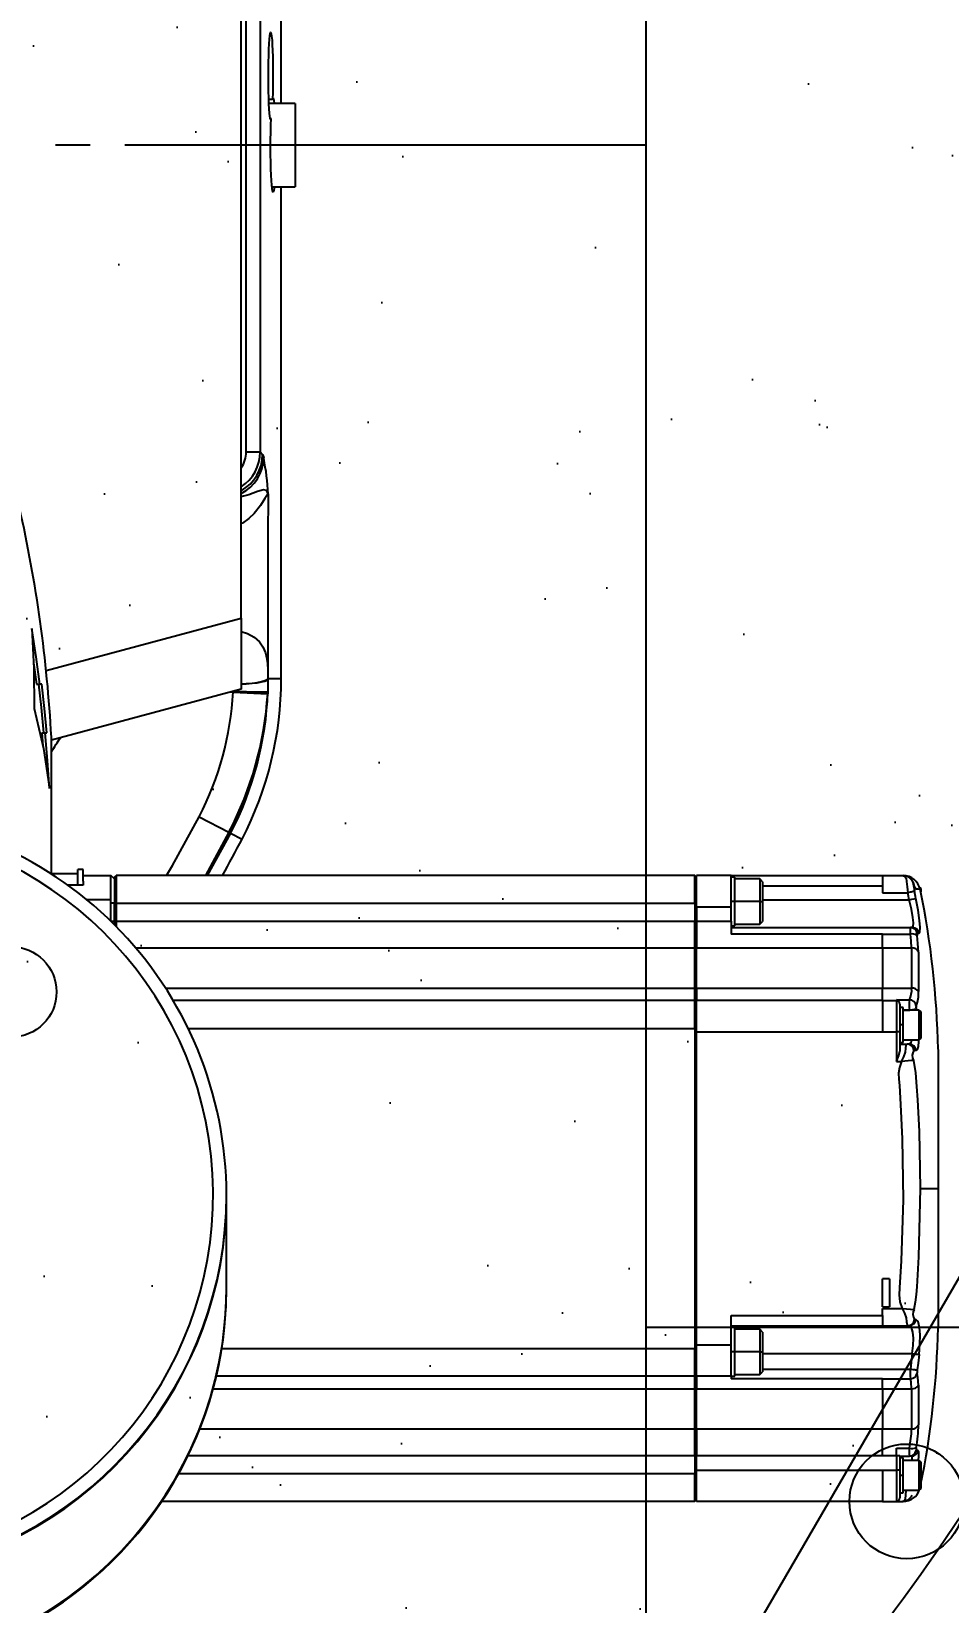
# Model space of a CAD drawing. Header units: millimetres. Extents: x -383313 to -161684, y -117025 to 99224.
# Drawn here: x -344177.5 to -343913.6, y -6150.5 to -5698.7 of the extents above; entities that cross this region are included whole.
import ezdxf
from ezdxf import colors
from ezdxf.entities.mleader import LeaderData, LeaderLine
from ezdxf.math import Vec2, Vec3

# ---------------------------------------------------------------- set-up
doc = ezdxf.new("R2010")
doc.units = ezdxf.units.MM
doc.header["$MEASUREMENT"] = 0
doc.linetypes.add('ESKD_shtrihpunktir', pattern=[18, 15, -1, 1, -1])
doc.layers.get('Defpoints').update_dxf_attribs({"color": 31})
doc.layers.add('001__КОНСТРУКТИВ__размеры внутр.', color=7, linetype='Continuous')
doc.layers.add('Робот', color=30, linetype='Continuous')
doc.styles.add('PSTUDIO', font='arial.ttf')
doc.dimstyles.new('PS_TICK', dxfattribs={"dimscale": 100, "dimtxt": 2.5, "dimasz": 1, "dimexe": 2, "dimexo": 2, "dimgap": 1, "dimtad": 1, "dimdec": 0, "dimzin": 0, "dimdsep": 46, "dimtxsty": 'PSTUDIO', "dimblk": 'ARCHTICK', "dimcen": 2, "dimdle": 1.5, "dimse1": 1, "dimse2": 1, "dimadec": 0, "dimazin": 0, "dimtfac": 1, "dimtdec": 0, "dimtix": 1, "dimtmove": 1, "dimatfit": 3, "dimldrblk": 'ARCHTICK', "dimfxl": 1, "dimtolj": 1, "dimtzin": 0, "dimarcsym": 0})

# ---------------------------------------------------------------- blocks, each defined once
blk = doc.blocks.new('ККМ-2.2.00.00.00 Пьедестал')
at = {"color": 140}
for p, q in [((340, 105), (340, 0)), ((485, 0), (-485, 0))]:
    blk.add_line(p, q, dxfattribs=at)
at = {"color": 1, "linetype": 'ESKD_shtrihpunktir', "ltscale": 10}
blk.add_line((0, 0), (0, -1000), dxfattribs=at)
at = {"color": 140}
for centre, radius in [((390, 75), 16.5), ((243.5, -182.66), 13)]:
    blk.add_circle(centre, radius, dxfattribs=at)
blk = doc.blocks.new('Робот ABB IRB660_3.15 (сверху)')
at = {"layer": 'Робот', "color": 30}
for p, q in [((-573.68, 390), (-574.22, 389.9)), ((-573.49, 390), (-573.89, 390)), ((-572, 390), (-573.49, 390)), ((-573, 381), (-573, 389)), ((-568, 390), (-572, 390)), ((-572, 381), (-572, 390)), ((-568, 390), (-514.5, 390)), ((-568, 381), (-568, 390)), ((-514.5, 390), (-514.5, 381)), ((-514.5, 389.5), (-514, 390)), ((-514, 390), (-514, 382)), ((-514, 390), (-360.63, 390)), ((-579, 386.25), (-578.5, 386.75)), ((-579, 378.75), (-579, 386.25)), ((-578.5, 378.25), (-578.5, 386.75)), ((-574, 386.75), (-578.5, 386.75)), ((-573, 387.5), (-574, 387.5)), ((-574, 387.5), (-574, 382.5)), ((-574, 382.5), (-574, 377.5)), ((-574, 382.5), (-573, 382.5)), ((-573, 376.84), (-573, 381)), ((-573, 381), (-572, 381)), ((-568, 381), (-572, 381)), ((-572, 376.84), (-572, 381)), ((-514.5, 381), (-568, 381)), ((-514, 382), (-514.5, 382)), ((-514.5, 381), (-514.5, 376.84)), ((-514, 376.84), (-514, 382)), ((-365.52, 382), (-514, 382)), ((-578.5, 378.25), (-579, 378.75)), ((-578.5, 378.25), (-574, 378.25)), ((-576.34, 377), (-575.75, 377)), ((-573, 377), (-575.75, 377)), ((-574, 377.5), (-573, 377.5)), ((-572, 376.84), (-573, 376.84)), ((-572, 376.84), (-572, 374.65)), ((-568, 376.84), (-572, 376.84)), ((-568, 376.84), (-568, 369.15)), ((-514.5, 376.84), (-568, 376.84)), ((-514.5, 369.15), (-514.5, 376.84)), ((-514.5, 376.84), (-514, 376.84)), ((-514, 376.84), (-514, 369.15)), ((-368.2, 376.84), (-514, 376.84)), ((-572, 374.65), (-575.77, 374.65)), ((-578.35, 356.59), (-578.35, 367.94)), ((-576.39, 357.6), (-576.39, 369.15)), ((-568, 369.15), (-576.39, 369.15)), ((-568, 357.6), (-568, 369.15)), ((-514.5, 369.15), (-568, 369.15)), ((-514.5, 369.15), (-514.5, 357.6)), ((-514.5, 368.77), (-514, 369.15)), ((-514, 369.15), (-514, 357.6)), ((-371.58, 369.15), (-514, 369.15)), ((-568, 357.6), (-576.39, 357.6)), ((-568, 357.6), (-568, 354.72)), ((-514.5, 357.6), (-568, 357.6)), ((-514.5, 354), (-514.5, 357.6)), ((-514, 357.6), (-514.5, 357.28)), ((-514, 357.6), (-514, 354)), ((-375.41, 357.6), (-514, 357.6)), ((-568, 354.72), (-576.04, 354.72)), ((-568, 354.72), (-524.5, 354.72)), ((-532.7, 353.5), (-533.5, 352.7)), ((-533.5, 347), (-533.5, 352.7)), ((-525.5, 353.5), (-532.7, 353.5)), ((-532.7, 347), (-532.7, 353.5)), ((-524.5, 354), (-525.5, 354)), ((-525.5, 354), (-525.5, 347)), ((-524.5, 354), (-524.5, 354.72)), ((-524.5, 354), (-514.5, 354)), ((-524.5, 354), (-524.5, 348.28)), ((-514.5, 353.5), (-514, 354)), ((-514.5, 354), (-514.5, 345)), ((-514, 354), (-514, 346)), ((-514, 354), (-376.32, 354)), ((-533.5, 351.93), (-576.04, 351.93)), ((-524.5, 348.28), (-524.5, 345)), ((-533.5, 347.5), (-576.59, 347.5)), ((-533.5, 341.3), (-533.5, 347)), ((-532.7, 347), (-533.5, 347)), ((-532.7, 340.5), (-532.7, 347)), ((-532.7, 347), (-525.5, 347)), ((-525.5, 347), (-525.5, 340)), ((-525.5, 347), (-524.5, 347)), ((-524.5, 345), (-524.5, 336.5)), ((-514.5, 345), (-524.5, 345)), ((-514.5, 346), (-514, 346)), ((-514.5, 345), (-514.5, 255)), ((-514, 254), (-514, 346)), ((-377.9, 346), (-514, 346)), ((-584, 300), (-584, 340)), ((-575.28, 339.5), (-575.7, 339.5)), ((-568, 339.5), (-575.28, 339.5)), ((-524.5, 339.5), (-568, 339.5)), ((-568, 336.5), (-568, 339.5)), ((-533.5, 341.3), (-532.7, 340.5)), ((-532.7, 340.5), (-525.5, 340.5)), ((-525.5, 340), (-524.5, 340)), ((-568, 334.5), (-573.68, 334.5)), ((-568, 336.5), (-568, 334.5)), ((-524.5, 336.5), (-568, 336.5)), ((-570, 326), (-570, 334)), ((-568, 334), (-570, 334)), ((-568, 334), (-568, 326)), ((-570, 326), (-568, 326)), ((-379.25, 328.82), (-379.25, 328.68)), ((-379.25, 328.52), (-379.25, 302.24)), ((-584, 260), (-584, 300)), ((-578.86, 300), (-584, 300)), ((-379.25, 302.09), (-379.25, 301.96)), ((-572, 263.5), (-573.49, 263.5)), ((-572, 255), (-572, 263.5)), ((-575.72, 258.5), (-575.08, 258.5)), ((-573, 258.5), (-575.08, 258.5)), ((-573, 258), (-574, 258)), ((-574, 258), (-574, 253)), ((-573, 255), (-573, 260.5)), ((-579, 256.75), (-578.5, 257.25)), ((-579, 249.25), (-579, 256.75)), ((-578.5, 248.75), (-578.5, 257.25)), ((-574, 257.25), (-578.5, 257.25)), ((-573, 247), (-573, 255)), ((-573, 255), (-572, 255)), ((-568, 255), (-572, 255)), ((-572, 246), (-572, 255)), ((-514.5, 255), (-568, 255)), ((-568, 246), (-568, 255)), ((-514.5, 255), (-514.5, 246)), ((-514, 254), (-514.5, 254)), ((-514, 254), (-514, 246)), ((-368.23, 254), (-514, 254)), ((-578.5, 248.75), (-579, 249.25)), ((-578.5, 248.75), (-574, 248.75)), ((-577.74, 248.75), (-577.7, 248.43)), ((-575.76, 248.75), (-575.75, 248.69)), ((-574, 248.69), (-575.75, 248.69)), ((-574, 253), (-574, 248)), ((-574, 253), (-573, 253)), ((-572, 245.76), (-575.77, 245.76)), ((-574, 248), (-573, 248)), ((-573, 247), (-573, 246.99)), ((-568, 246), (-572, 246)), ((-572, 246), (-572, 245.76)), ((-568, 246), (-514.5, 246)), ((-568, 246), (-568, 242.4)), ((-514.5, 246.5), (-514, 246)), ((-514.5, 242.4), (-514.5, 246)), ((-514, 246), (-363.93, 246)), ((-514, 246), (-514, 242.4)), ((-578.35, 232.06), (-578.35, 243.41)), ((-568, 242.4), (-576.39, 242.4)), ((-576.39, 230.85), (-576.39, 242.4)), ((-514.5, 242.4), (-568, 242.4)), ((-568, 230.85), (-568, 242.4)), ((-514.5, 242.72), (-514, 242.4)), ((-514.5, 242.4), (-514.5, 230.85)), ((-514, 242.4), (-514, 230.85)), ((-361.7, 242.4), (-514, 242.4)), ((-568, 230.85), (-576.39, 230.85)), ((-514.5, 230.85), (-568, 230.85)), ((-568, 230.85), (-568, 226.88)), ((-514, 230.85), (-514.5, 231.23)), ((-514.5, 223.16), (-514.5, 230.85)), ((-514, 230.85), (-514, 223.16)), ((-353.13, 230.85), (-514, 230.85)), ((-568, 226.88), (-576.04, 226.88)), ((-568, 226.88), (-524.5, 226.88)), ((-524.5, 223.16), (-524.5, 226.88)), ((-576.59, 225), (-576.04, 225)), ((-524.5, 225), (-576.04, 225)), ((-532.7, 224), (-533.5, 223.2)), ((-533.5, 217.5), (-533.5, 223.2)), ((-525.5, 224), (-532.7, 224)), ((-532.7, 217.5), (-532.7, 224)), ((-524.5, 224.5), (-525.5, 224.5)), ((-525.5, 224.5), (-525.5, 217.5)), ((-524.5, 223.16), (-524.5, 219)), ((-514.5, 223.16), (-524.5, 223.16)), ((-514.5, 219), (-514.5, 223.16)), ((-514.5, 223.16), (-514, 223.16)), ((-514, 218), (-514, 223.16)), ((-347.5, 223.16), (-514, 223.16)), ((-347.5, 223.16), (-347.5, 224.71)), ((-347.5, 218), (-347.5, 223.16)), ((-347.5, 223.16), (-347, 223.16)), ((-347, 223.16), (-347, 224.21)), ((-347, 223.16), (-347, 218)), ((-346, 223.16), (-347, 223.16)), ((-346, 223.16), (-346, 216.93)), ((-533.5, 217), (-575.7, 217)), ((-533.5, 211.8), (-533.5, 217.5)), ((-532.7, 217.5), (-533.5, 217.5)), ((-532.7, 211), (-532.7, 217.5)), ((-532.7, 217.5), (-525.5, 217.5)), ((-525.5, 217.5), (-525.5, 210.5)), ((-525.5, 217.5), (-524.5, 217.5)), ((-524.5, 219), (-524.5, 218.2)), ((-514.5, 219), (-524.5, 219)), ((-524.5, 218.2), (-524.5, 217.5)), ((-524.5, 217.5), (-524.5, 210.62)), ((-514.5, 219), (-514.5, 210)), ((-514.5, 218), (-514, 218)), ((-514, 218), (-514, 210)), ((-347.5, 218), (-514, 218)), ((-347.5, 210), (-347.5, 218)), ((-347, 218), (-347.5, 218)), ((-347, 210.5), (-347, 218)), ((-347, 218), (-346, 218)), ((-346, 216.93), (-346, 210)), ((-338.96, 216.93), (-346, 216.93)), ((-579, 213.75), (-579, 214.67)), ((-578.5, 213.25), (-579, 213.75)), ((-576.74, 211.83), (-577.08, 212.74)), ((-568, 215), (-575.28, 215)), ((-568, 213), (-568, 215)), ((-568, 210), (-568, 213)), ((-533.5, 213), (-568, 213)), ((-338, 211.63), (-338, 212.82)), ((-338, 212.82), (-333.6, 212.82)), ((-338, 212.75), (-333.51, 212.75)), ((-336.5, 212.75), (-336.5, 208.3)), ((-573.89, 210), (-573.93, 210)), ((-568, 210), (-573.68, 210)), ((-524.5, 210), (-568, 210)), ((-533.5, 211.8), (-532.7, 211)), ((-532.7, 211), (-525.5, 211)), ((-525.5, 210.5), (-524.5, 210.5)), ((-524.5, 210.62), (-524.5, 210)), ((-524.5, 210), (-514.5, 210)), ((-514.5, 210.5), (-514, 210)), ((-514, 210), (-347.5, 210)), ((-380.42, 197.82), (-373.67, 210)), ((-379.93, 197.56), (-373.16, 210)), ((-347, 210.5), (-347.5, 210)), ((-347, 211), (-346, 210)), ((-338, 210), (-346, 210)), ((-338, 211.63), (-338, 208.3)), ((-338, 208.3), (-336.5, 208.3)), ((-336.5, 209.5), (-328.86, 209.5)), ((-328.86, 209.58), (-328.86, 170.2)), ((-328.86, 209.5), (-328.86, 170.48)), ((-380.42, 197.82), (-383.72, 199.53)), ((-379.93, 197.56), (-380.42, 197.82)), ((-371.35, 193.1), (-379.93, 197.56)), ((-326.07, 169), (-326.39, 172.73)), ((-383.5, 156.42), (-328.86, 171.06)), ((-327.07, 169), (-327.57, 169)), ((-326.07, 169), (-327.07, 169)), ((-391.18, 153.53), (-391.12, 157.17)), ((-391.12, 157.17), (-391.1, 157.74)), ((-381.13, 157.28), (-391.1, 157.74)), ((-383.5, 136), (-383.5, 156.42)), ((-381.13, 157.28), (-381.14, 157.05)), ((-381.13, 157.28), (-380.28, 157.28)), ((-326.13, 155), (-325.53, 155)), ((-324.52, 155), (-325.53, 155)), ((-323.7, 148.83), (-324.52, 155)), ((-395, 153.4), (-395, 12)), ((-391.18, 153.4), (-395, 153.4)), ((-391.18, 153.4), (-391.18, 153.53)), ((-391.18, 153.4), (-391.18, 153.53)), ((-327.34, 151.04), (-383.5, 136)), ((-383.5, 136), (-383.5, -140.55)), ((-388.91, 88.22), (-389.62, 88.92)), ((-388.91, -88.22), (-388.91, 88.22)), ((-384.92, 88.22), (-388.91, 88.22)), ((-384.92, 88.22), (-384.92, -88.22)), ((-392.32, 12), (-399, 12)), ((-399, -12), (-399, 12)), ((-392.06, -7.64), (-391.86, -7.64)), ((-399, -12), (-391.46, -12)), ((-395, -12), (-395, -247.72)), ((-391.41, -13.27), (-392.51, -13.27))]:
    blk.add_line(p, q, dxfattribs=at)
at = {"layer": 'Робот', "color": 30, "flags": 128}
for points in [[(-573.49, 390), (-574.19, 389.8), (-574.65, 389.21), (-574.72, 388.23), (-574.86, 386.75)], [(-578.35, 378.25), (-578.48, 377), (-578.48, 375.78), (-578.29, 375.36)], [(-578.29, 375.36), (-577.97, 375.37), (-577.7, 375.37)], [(-576.51, 378.25), (-576.52, 378.16), (-576.53, 377.3), (-576.34, 377)], [(-576.39, 357.6), (-576.28, 355.74), (-576.04, 354.72)], [(-578.35, 356.59), (-578.23, 354.35), (-577.99, 353.12)], [(-578.54, 347.73), (-578.24, 350.23), (-577.99, 352.19)], [(-576.04, 351.93), (-576.39, 351.98), (-576.72, 352.02), (-577.03, 352.06), (-577.31, 352.1), (-577.56, 352.13), (-577.76, 352.16), (-577.9, 352.18), (-577.99, 352.19)], [(-576.59, 347.5), (-576.29, 349.98), (-576.04, 351.93)], [(-578.54, 347.73), (-578.79, 344.81), (-578.85, 342.14), (-578.7, 339.95), (-578.28, 338.26), (-577.65, 337.68)], [(-576.59, 347.5), (-576.93, 347.54), (-577.27, 347.58), (-577.58, 347.62), (-577.86, 347.65), (-578.11, 347.68), (-578.31, 347.7), (-578.45, 347.72), (-578.54, 347.73)], [(-576.59, 347.5), (-576.84, 345.18), (-576.89, 343.05), (-576.74, 341.31), (-576.33, 339.96), (-575.7, 339.5)], [(-573.68, 334.5), (-574.38, 335.89), (-574.84, 337.19), (-574.91, 338.32), (-575.07, 339.2), (-575.28, 339.5)], [(-578.86, 300), (-578.39, 319.65), (-577.87, 328.28), (-577.7, 330.54), (-577.46, 332.73), (-577.08, 334.8)], [(-577.22, 337.69), (-577.37, 337.69), (-577.46, 337.69), (-577.56, 337.69), (-577.65, 337.68)], [(-573.68, 334.5), (-574.94, 334.61), (-576.08, 334.71), (-576.73, 334.77), (-577.08, 334.8)], [(-573.49, 263.5), (-572.94, 265.18), (-572.6, 266.88), (-572.73, 268.62), (-572.87, 270.37), (-573.24, 275.87), (-573.71, 285.7), (-573.95, 303.28), (-573.43, 320.85), (-572.95, 328.57), (-572.8, 330.59), (-573.03, 332.56), (-573.68, 334.5)], [(-576.9, 263.18), (-577.49, 266.79), (-577.79, 270.66), (-578.06, 274.53), (-578.53, 283.67), (-578.86, 300)], [(-576.9, 263.18), (-576.39, 263.22), (-575.44, 263.32), (-574.48, 263.41), (-573.49, 263.5)], [(-573.49, 263.5), (-574.19, 262.11), (-574.65, 260.8), (-574.72, 259.68), (-574.87, 258.8), (-575.08, 258.5)], [(-572, 263.5), (-572.72, 261.78), (-573, 260.5)], [(-577.67, 260.31), (-578.05, 260.02), (-578.33, 259.16), (-578.48, 257.79), (-578.48, 257.17)], [(-577.67, 260.31), (-577.45, 260.3), (-577.31, 260.3), (-577.17, 260.3), (-577.02, 260.3)], [(-575.72, 258.5), (-576.25, 258.04), (-576.41, 257.25)], [(-575.75, 248.69), (-576.09, 248.64), (-576.42, 248.6), (-576.74, 248.56), (-577.02, 248.52), (-577.26, 248.49), (-577.46, 248.46), (-577.61, 248.45), (-577.7, 248.43)], [(-578.35, 232.06), (-578.23, 229.58), (-577.99, 227.27)], [(-576.39, 230.85), (-576.28, 228.8), (-576.04, 226.88)], [(-578.54, 226.65), (-578.79, 226.22), (-578.85, 224.96), (-578.7, 222.97), (-578.28, 219.96), (-577.65, 216.59)], [(-578.54, 226.65), (-578.24, 226.65), (-577.99, 226.64)], [(-576.59, 225), (-576.84, 224.66), (-576.89, 223.65), (-576.74, 222.07), (-576.33, 219.67), (-575.7, 217)], [(-575.7, 217), (-576.47, 216.84), (-577.15, 216.7), (-577.5, 216.62), (-577.65, 216.59)], [(-578.8, 213.98), (-578.85, 213.99), (-578.31, 213.97), (-577.82, 213.95), (-577.67, 213.94), (-577.43, 213.55), (-577.08, 212.74)], [(-577.22, 214.58), (-577.15, 214.59), (-577.02, 214.62), (-576.83, 214.66), (-576.59, 214.71), (-576.3, 214.78), (-575.98, 214.85), (-575.63, 214.92), (-575.28, 215)], [(-577.08, 212.74), (-576.84, 212.06), (-576.8, 211.98), (-576.79, 212.04), (-576.83, 212.41), (-576.99, 213.41), (-577.22, 214.58)], [(-573.68, 210), (-574.38, 210.2), (-574.84, 210.79), (-574.91, 211.77), (-575.07, 213.29), (-575.28, 215)], [(-361.98, 210), (-363.69, 207.15), (-371.35, 193.1)], [(-323.94, 162), (-326.56, 173.46), (-328.33, 185)], [(-328.33, 185), (-327.76, 176.96), (-327.07, 169)], [(-327.57, 169), (-326.9, 161.99), (-326.13, 155)], [(-325.12, 155), (-325.87, 161.73), (-326.56, 169)], [(-323.24, 139), (-323.77, 150.5), (-323.94, 162)], [(-383.5, 154.97), (-384.9, 154.89), (-386.59, 154.75), (-388.08, 154.57), (-389.33, 154.34), (-390.28, 154.09), (-390.91, 153.81), (-391.18, 153.53)], [(-383.5, 154.89), (-384.9, 154.81), (-386.59, 154.66), (-388.08, 154.47), (-389.32, 154.24), (-390.28, 153.98), (-390.9, 153.69), (-391.18, 153.4)], [(-325.53, 155), (-324.48, 147.13), (-323.24, 139)], [(-391.19, 100.25), (-391.15, 112.89), (-391.13, 126.95), (-391.14, 140.63), (-391.18, 153.4)], [(-383.5, 139.86), (-385.27, 140.4), (-387.19, 141.46), (-388.7, 142.79), (-389.73, 144.26), (-390.44, 145.99), (-390.77, 147.33), (-391, 149.07), (-391.13, 151.01), (-391.18, 153.4), (-391.18, 153.4), (-391.18, 153.4)], [(-391.19, 100.25), (-391.19, 100.25), (-391.01, 100.48), (-390.68, 101.02), (-390.32, 101.62), (-389.01, 103.65), (-387.19, 105.9), (-385.65, 107.36), (-383.82, 108.67), (-383.5, 108.83)], [(-391.19, 100.25), (-391.19, 100.24), (-390.72, 99.3), (-389.85, 99.1), (-388.17, 99.61), (-385.71, 100.52), (-384.12, 100.97), (-383.5, 101.08)], [(-389.62, 88.92), (-389.78, 89.29), (-389.94, 90.04)], [(-392.97, 12), (-392.93, 12.36), (-392.82, 13.07), (-392.71, 13.44), (-392.59, 13.47), (-392.48, 13.14), (-392.37, 12.47), (-392.27, 11.47), (-392.18, 10.17), (-392.1, 8.61), (-392.03, 6.83), (-391.98, 4.86), (-391.95, 2.77), (-391.93, 0.61), (-391.94, -1.57), (-391.96, -3.71), (-392, -5.75), (-392.06, -7.64)], [(-392.06, -7.64), (-391.95, -7.5), (-391.84, -7.72), (-391.73, -8.3), (-391.63, -9.21), (-391.54, -10.43), (-391.46, -11.92), (-391.4, -13.65), (-391.35, -15.56), (-391.32, -17.6), (-391.31, -19.7), (-391.31, -21.82), (-391.34, -23.88), (-391.38, -25.83), (-391.44, -27.61), (-391.52, -29.18), (-391.6, -30.48), (-391.7, -31.48), (-391.81, -32.15), (-391.92, -32.47), (-392.03, -32.43), (-392.14, -32.04), (-392.24, -31.3), (-392.34, -30.23), (-392.42, -28.87), (-392.49, -27.26), (-392.55, -25.44), (-392.59, -23.46), (-392.61, -21.38), (-392.61, -19.26), (-392.6, -17.16), (-392.56, -15.15), (-392.51, -13.27)], [(-392.51, -13.27), (-392.63, -13.5), (-392.74, -13.37), (-392.85, -12.89), (-392.96, -12.08), (-392.97, -12)]]:
    blk.add_lwpolyline(points, dxfattribs=at)
at = {"layer": 'Робот'}
for radius in [3150, 1054]:
    blk.add_circle((0, 0), radius, dxfattribs=at)
at = {"layer": 'Робот', "color": 30, "linetype": 'ESKD_shtrihpunktir', "ltscale": 15}
blk.add_circle((0, 0), 710, dxfattribs=at)
at = {"layer": 'Робот', "color": 30}
for centre, radius, start, end in [((-269.25, 328.74), 110, 58.4215, 179.9605), ((-269.25, 328.6), 110, 58.4215, 179.9605), ((-269.25, 328.43), 110, 6.0379, 179.9526), ((-269.24, 302.15), 110.01, 20.1245, 179.9505), ((-269.24, 301.99), 110.01, 20.2125, 179.9507), ((-269.24, 301.86), 110.01, 20.2839, 179.9499), ((-269.23, 301.84), 106.17, 18.0732, 269.9902), ((-574.04, 385.16), 4.84, 89.0305, 162.9409), ((-573.84, 386.93), 2.98, 92.1199, 155.195), ((-572, 389), 1, 90, 180), ((-334.04, 335.37), 250, 168.4723, 178.9377), ((-576.33, 375.01), 1.99, 90.1628, 169.7666), ((-579.24, 375.01), 1.58, 344.1223, 12.9923), ((-575.74, 375.01), 1.99, 90.1795, 169.6451), ((-589.67, 375.94), 13.96, 354.7016, 4.339), ((-534.12, 367.11), 44.24, 170.2787, 178.9258), ((-576.63, 371.5), 3.27, 74.7454, 109.4349), ((-545.65, 368.46), 30.75, 168.38, 178.7092), ((-576.54, 367.21), 1.95, 85.726, 157.8228), ((-576.6, 355.61), 2, 83.9854, 150.5949), ((-575.97, 352.65), 2.07, 91.7166, 166.9173), ((-580.58, 352.67), 2.63, 349.3205, 9.7512), ((-599.46, 353.39), 23.46, 356.4433, 3.2483), ((-575.69, 337.53), 1.97, 90.4691, 175.4569), ((-575.26, 337.53), 1.97, 90.5877, 175.3669), ((-579.79, 336.12), 3.01, 334.0972, 31.3494), ((-269.29, 302), 109.96, 180.0224, 270.0228), ((-579.57, 261.85), 2.98, 328.6963, 26.3583), ((-334.04, 264.63), 250, 181.0623, 191.6917), ((-575.7, 260.47), 1.97, 184.9147, 269.4714), ((-575.06, 260.47), 1.97, 184.9379, 269.4101), ((-592.98, 247.34), 17.28, 354.7567, 4.4748), ((-569.42, 244.1), 8.95, 157.9631, 184.4019), ((-579.61, 247.98), 1.96, 344.3404, 13.3471), ((-575.7, 247.81), 2.05, 190.0586, 267.9498), ((-570.05, 242.96), 6.37, 153.9467, 185.0567), ((-572, 247), 1, 180, 270), ((-571.61, 247.09), 1.38, 201.8587, 253.6239), ((-576.6, 244.39), 2, 209.4051, 276.0145), ((-576.54, 232.79), 1.95, 202.1772, 274.2739), ((-576.58, 226.99), 1.99, 189.8364, 269.853), ((-576.62, 229.05), 2.25, 232.3773, 284.9699), ((-579.1, 226.97), 1.15, 343.4466, 15.181), ((-576.04, 226.99), 1.99, 189.9727, 269.8178), ((-586.17, 225.98), 10.18, 354.4616, 5.0825), ((-311.57, 272.52), 269.9, 191.8705, 192.3047), ((-573.96, 215), 5, 191.6903, 270.0123), ((-318.17, 271.13), 265.15, 191.8709, 192.3163), ((-574.03, 213.07), 2.99, 204.2836, 267.864), ((0, 0), 432.5, 150.9515, 152.5257), ((-295, 153.4), 100, 152.5257, 180), ((-295.76, 153.8), 95.43, 152.5277, 177.9716), ((-292.82, 151.67), 98.46, 152.2157, 176.4646), ((-294.92, 152.99), 86.31, 152.3078, 177.1474), ((194.34, -163.07), 622.59, 147.17951, 147.61665), ((-323.86, 170.48), 5, 180, 183.1548), ((70.54, 192.22), 400, 183.1548, 192.719), ((-388.83, 18.85), 138.35, 86.9082, 90.9497), ((-330.88, 102.46), 60.35, 182.0929, 191.8686), ((-378.32, 89.71), 11.63, 116.4582, 178.3615), ((-377.59, 88.88), 12.02, 119.4135, 179.8087), ((-376.92, 88.21), 11.99, 123.2925, 179.9571), ((-376.92, 88.22), 7.99, 145.3768, 180.016)]:
    blk.add_arc(centre, radius, start, end, dxfattribs=at)
blk = doc.blocks.new('A$C0e877309')
h = blk.add_hatch()
h.set_pattern_fill('AR-SAND', color=256, scale=2)
h.set_pattern_definition([(37.5, (-2480.5, -1360.185), (-3.2, 97.8826), [0, -77.216, 0, -86.36, 0, -82.55]), (7.5, (-2480.5, -1360.19), (89.9047, 143.365), [0, -41.656, 0, -69.596, 0, -26.67]), (327.5, (-2542.98, -1360.185), (158.1985, 0.2874), [0, -25.4, 0, -91.44, 0, -119.38]), (317.5, (-2542.98, -1360.19), (152.7113, 44.586), [0, -12.7, 0, -59.944, 0, -68.58])])
h.paths.add_polyline_path([(-975.05, 987.36), (-975.05, -1012.64), (1024.95, -1012.64), (1024.95, 987.36)])
blk = doc.blocks.new('_ArchTick')
at = {"color": 0, "linetype": 'ByBlock', "const_width": 0.15}
blk.add_lwpolyline([(-0.5, -0.5), (0.5, 0.5)], dxfattribs=at)
blk = doc.blocks.new('*D255')
at = {"layer": '001__КОНСТРУКТИВ__размеры внутр.', "color": 0, "lineweight": -2, "ltscale": 100, "transparency": 16777216}
for p, q in [((-343601.91, -4759.06), (-343601.91, -6859.06)), ((-344418.32, -4809.06), (-343401.91, -4809.06)), ((-344418.32, -6809.06), (-343401.91, -6809.06))]:
    blk.add_line(p, q, dxfattribs=at)
at = {"layer": 'Defpoints', "color": 0, "ltscale": 100, "transparency": 16777216}
for p in [(-344418.32, -4809.06), (-344418.32, -6809.06), (-343601.91, -6809.06)]:
    blk.add_point(p, dxfattribs=at)
at = {"layer": '001__КОНСТРУКТИВ__размеры внутр.', "color": 0, "lineweight": -2, "ltscale": 100, "transparency": 16777216, "xscale": 100, "yscale": 100, "zscale": 100}
for p, rotation in [((-343601.91, -4809.06), 90), ((-343601.91, -6809.06), 270)]:
    blk.add_blockref('_ArchTick', p, dxfattribs=dict(at, rotation=rotation))
at = {"layer": '001__КОНСТРУКТИВ__размеры внутр.', "color": 0, "ltscale": 100, "transparency": 16777216, "insert": (-343672.97, -5809.06), "char_height": 100, "attachment_point": 5, "rotation": 90, "style": 'PSTUDIO'}
blk.add_mtext('\\A1;2000', dxfattribs=at)

msp = doc.modelspace()

# ---------------------------------------------------------------- block references
at = {"ltscale": 100}
msp.add_blockref('A$C0e877309', (-344437.63713, -5797.42318), dxfattribs=at)
at = {"rotation": 270}
msp.add_blockref('ККМ-2.2.00.00.00 Пьедестал', (-344000.63847, -5731.42143), dxfattribs=at)
at = {"layer": 'Робот', "rotation": 180}
msp.add_blockref('Робот ABB IRB660_3.15 (сверху)', (-344500.63713, -5731.42318), dxfattribs=at)

# ---------------------------------------------------------------- dimensions: what is measured, and where the dimension line sits
at = {"layer": '001__КОНСТРУКТИВ__размеры внутр.', "ltscale": 100}
dim = msp.add_linear_dim(base=(-343601.91388, -6809.06162), p1=(-344418.32077, -4809.06162), p2=(-344418.32077, -6809.06162), angle=90, dimstyle='PS_TICK', override={"dimtxt": 1, "dimexo": 0, "dimgap": 0.2, "dimdle": 0.5, "dimse1": 0, "dimse2": 0}, dxfattribs=at)
dim.commit()
dim.dimension.update_dxf_attribs({"geometry": '*D255', "text_midpoint": (-343672.97118, -5809.06162)})

# ---------------------------------------------------------------- leaders
at = {"ltscale": 100}
ml = msp.add_multileader_mtext('Standard', dxfattribs=at)
ml.set_content('Y-9\\PSQ-9-SQ-9.1', color=256)
ml.set_leader_properties()
ml.build(insert=Vec2(0, 0))
ml.multileader.update_dxf_attribs({"text_right_attachment_type": 6, "dogleg_length": 0.36, "arrow_head_size": 0.18})
ctx = ml.context
ctx.base_point, ctx.char_height, ctx.arrow_head_size, ctx.landing_gap_size, ctx.plane_origin = Vec3(-343321.83171, -5119.43976), 80, 0.18, 0.09, Vec3(-346166.53293, -7106.63957)
ctx.right_attachment = 6
notes = []
notes.append((ctx, [(0, (1, 1, 0), (-343364.87128, -5119.43976), (1, 0), 43.03956, [(0, [(-344309.88566, -6743.36848)], 0, [])])]))
ctx.mtext.insert, ctx.mtext.flow_direction = Vec3(-343321.74171, -5079.43976), 5
for ctx, leaders in notes:
    for number, flags, end, landing, length, lines in leaders:
        leader = LeaderData()
        leader.index, (leader.has_last_leader_line, leader.has_dogleg_vector, leader.attachment_direction) = number, flags
        leader.last_leader_point, leader.dogleg_vector, leader.dogleg_length = Vec3(end), Vec3(landing), length
        for number, points, colour, breaks in lines:
            line = LeaderLine()
            line.index, line.vertices, line.color, line.breaks = number, Vec3.list(points), colors.encode_raw_color(colour), breaks
            leader.lines.append(line)
        ctx.leaders.append(leader)

doc.saveas('drawing.dxf')
